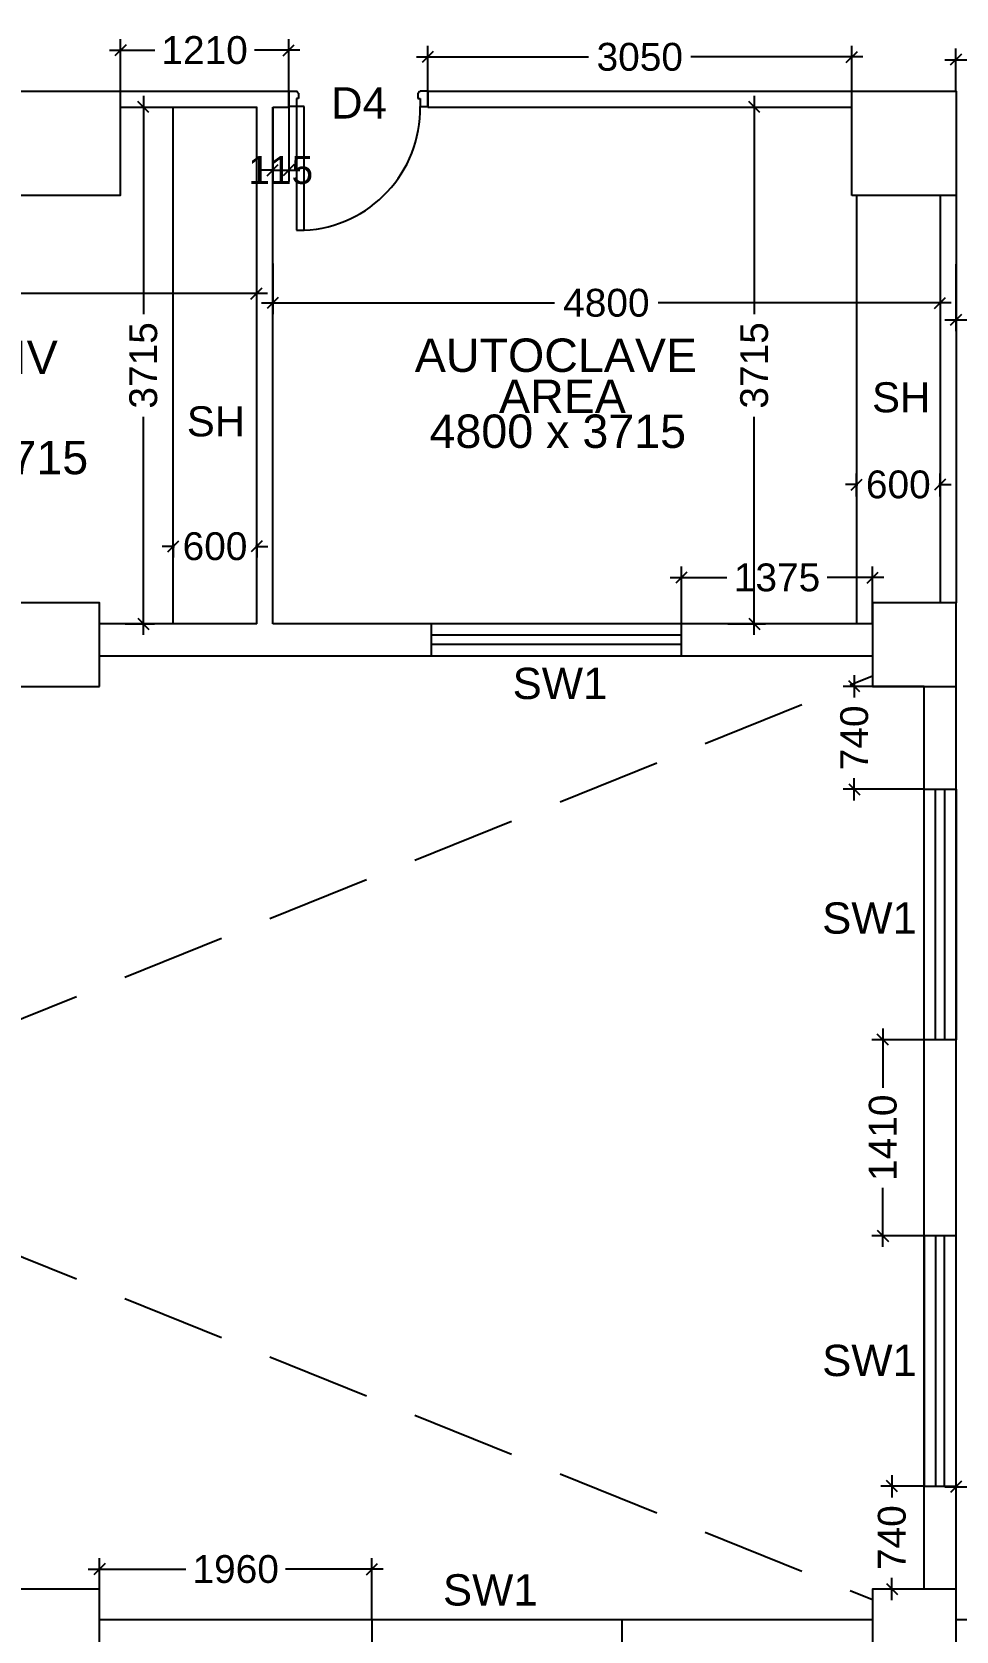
# Model space of a CAD drawing. Extents: x 7897917 to 8423973, y -6487334 to -6173396.
# Drawn here: x 8016150 to 8022797, y -6399491 to -6387995 of the extents above; entities that cross this region are included whole.
import ezdxf
from ezdxf.enums import TextEntityAlignment as Align

# ---------------------------------------------------------------- set-up
doc = ezdxf.new("R2010")
doc.units = 0
doc.header["$LTSCALE"] = 600
doc.header["$MEASUREMENT"] = 0
doc.header["$PDMODE"] = 35
doc.linetypes.add('HIDDEN2', pattern=[0.1875, 0.125, -0.0625])
doc.layers.get('0').update_dxf_attribs({"linetype": 'CONTINUOUS'})
doc.layers.get('Defpoints').update_dxf_attribs({"linetype": 'CONTINUOUS'})
for name, color, linetype in [('DOOR', 32, 'CONTINUOUS'), ('Duct', 8, 'CONTINUOUS'), ('joinery', 7, 'CONTINUOUS'), ('LA-column', 3, 'CONTINUOUS'), ('Room Dim', 1, 'CONTINUOUS'), ('Shleves', 7, 'CONTINUOUS'), ('TEXT', 6, 'CONTINUOUS'), ('Walls', 7, 'CONTINUOUS'), ('WIN', 151, 'CONTINUOUS'), ('Working Dim', 5, 'CONTINUOUS')]:
    doc.layers.add(name, color=color, linetype=linetype)
doc.styles.add('ari', font='arial.ttf')
doc.styles.add('ARIAL', font='arial.ttf')
doc.dimstyles.new('int. dim', dxfattribs={"dimtxt": 450, "dimasz": 80, "dimexe": 80, "dimexo": 0, "dimgap": 70, "dimtad": 0, "dimdec": 0, "dimzin": 12, "dimdsep": 46, "dimtxsty": 'ari', "dimblk": 'OBLIQUE', "dimcen": 2, "dimdle": 80, "dimclrd": 256, "dimclre": 256, "dimclrt": 6, "dimadec": 0, "dimazin": 0, "dimtfac": 1, "dimtdec": 0, "dimtix": 1, "dimtmove": 2, "dimatfit": 3, "dimfxl": 1, "dimtolj": 1, "dimtzin": 0, "dimlwd": -1, "dimlwe": -1, "dimarcsym": 0})

# ---------------------------------------------------------------- blocks, each defined once
blk = doc.blocks.new('1000')
at = {"layer": 'DOOR'}
for p, q in [((2.328084391934487e-10, -99.99999967759682), (2.328306436538696e-10, 0)), ((2.328306436538696e-10, 0), (49.71992076533829, -1.10400401631917e-14)), ((49.71992076533827, -99.99999967759683), (2.328084391934487e-10, -99.99999967759682)), ((49.71992076533829, -1.10400401631917e-14), (49.71992076533829, -2.24999999292196)), ((63.21992071937314, -49.49999981746079), (49.71992076533827, -49.49999981746079)), ((49.71992076533827, -49.49999981746079), (49.71992076533827, -99.99999967759683)), ((49.71992076533827, -99.99999967759683), (49.71992076533809, -900.5601550830567)), ((100.2199206248653, -99.99999967759685), (49.71992076533827, -99.99999967759683)), ((63.21992071937316, -13.49999995417894), (60.96992072703401, -13.49999995417894)), ((63.21992071937316, -13.49999995417894), (63.21992071937314, -49.49999981746079)), ((100.2199206248651, -900.5601550830567), (100.2199206248653, -99.99999967759685)), ((836.7800762170383, -13.49999995417912), (836.7800762170383, -49.49999981746096)), ((836.7800762170383, -13.49999995417912), (839.030076209384, -13.49999995417912)), ((836.7800762170383, -49.49999981746096), (850.2800761710797, -49.49999981746097)), ((850.2800761710797, -1.888001035889812e-13), (850.2800761710797, -2.249999992922137)), ((899.9999969361852, -1.998401437521729e-13), (850.2800761710797, -1.888001035889812e-13)), ((850.2800761710797, -49.49999981746097), (850.2800761710797, -99.999999677597)), ((850.2800761710797, -99.999999677597), (899.9999969361852, -99.99999967759702)), ((899.9999969361852, -99.99999967759702), (899.9999969361852, -1.998401437521729e-13)), ((49.71992076533809, -900.5601550830567), (100.2199206248651, -900.5601550830567))]:
    blk.add_line(p, q, dxfattribs=at)
for centre, major_axis, ratio, start_param, end_param in [((49.71992076533829, -13.49999995417894), (-7.954951261716515, 7.954951261716515), 0.9999999998470922, 3.926990817063694, 5.497787143705684), ((850.2800761710797, -13.49999995417912), (7.954951261716481, 7.954951261716479), 0.9999999998470964, 0.7853981634739, 2.356194490115893)]:
    blk.add_ellipse(centre, major_axis=major_axis, ratio=ratio, start_param=start_param, end_param=end_param, dxfattribs=at)
at = {"layer": 'DOOR', "color": 145}
blk.add_ellipse((64.31666899512551, -115.2687638765925), major_axis=(-519.7298879340298, 589.7901797845135), ratio=0.9999999999967074, start_param=2.464943287188103, end_param=4.009476144368086, dxfattribs=at)
blk = doc.blocks.new('A$C02430674')
at = {"layer": 'Shleves', "color": 10, "style": 'ARIAL'}
blk.add_text('SH', height=720, dxfattribs=at).set_placement((-753.260878290981, 321.6317667849362, -96.92390406273493))
blk = doc.blocks.new('_Oblique')
at = {"color": 0, "linetype": 'ByBlock', "lineweight": -2}
blk.add_line((-0.5, -0.5), (0.5, 0.5), dxfattribs=at)
blk = doc.blocks.new('*D804')
at = {"layer": 'Defpoints', "color": 0, "transparency": 16777216}
for p in [(8017881.365906048, -6389658.453418002, 3.420748758136935), (8022681.365904111, -6389658.453350768, 3.420748758427882), (8022681.365904111, -6389943.049778112)]:
    blk.add_point(p, dxfattribs=at)
at = {"layer": 'Working Dim', "transparency": 16777216}
for p, q in [((8017881.365906048, -6389658.453418002), (8017881.365906048, -6390023.049778112)), ((8022681.365904111, -6389658.453350768), (8022681.365904111, -6390023.049778112)), ((8017801.365906048, -6389943.049778112), (8019909.046669063, -6389943.049778112)), ((8022761.365904111, -6389943.049778112), (8020653.685141097, -6389943.049778112))]:
    blk.add_line(p, q, dxfattribs=at)
at = {"layer": 'Working Dim', "transparency": 16777216, "xscale": 80, "yscale": 80, "zscale": 80, "rotation": 180}
blk.add_blockref('_Oblique', (8017881.365906048, -6389943.049778112), dxfattribs=at)
at = {"layer": 'Working Dim', "transparency": 16777216, "xscale": 80, "yscale": 80, "zscale": 80}
blk.add_blockref('_Oblique', (8022681.365904111, -6389943.049778112), dxfattribs=at)
at = {"layer": 'Working Dim', "color": 6, "transparency": 16777216, "insert": (8020281.36590508, -6389943.049778112), "char_height": 200, "attachment_point": 5, "style": 'ari'}
blk.add_mtext('\\A1;4800', dxfattribs=at)
blk = doc.blocks.new('*D826')
at = {"layer": 'Defpoints', "color": 0, "transparency": 16777216}
for p in [(8028441.31431337, -6398454.423179989), (8022796.458352107, -6398895.313777369, 13.30150872900494), (8028441.31431337, -6398895.307144828, 13.30150872900494)]:
    blk.add_point(p, dxfattribs=at)
at = {"layer": 'Working Dim', "transparency": 16777216}
for p, q in [((8022796.458352107, -6398895.313777369), (8022796.458352107, -6398374.423179989)), ((8028441.31431337, -6398895.307144828), (8028441.31431337, -6398374.423179989)), ((8022716.458352107, -6398454.423179989), (8025249.500248155, -6398454.423179989)), ((8028521.31431337, -6398454.423179989), (8025988.272417322, -6398454.423179989))]:
    blk.add_line(p, q, dxfattribs=at)
at = {"layer": 'Working Dim', "transparency": 16777216, "xscale": 80, "yscale": 80, "zscale": 80, "rotation": 180}
blk.add_blockref('_Oblique', (8022796.458352107, -6398454.423179989), dxfattribs=at)
at = {"layer": 'Working Dim', "transparency": 16777216, "xscale": 80, "yscale": 80, "zscale": 80}
blk.add_blockref('_Oblique', (8028441.31431337, -6398454.423179989), dxfattribs=at)
at = {"layer": 'Working Dim', "color": 6, "transparency": 16777216, "insert": (8025618.886332738, -6398454.423179989), "char_height": 200, "attachment_point": 5, "style": 'ari'}
blk.add_mtext('\\A1;5645', dxfattribs=at)
blk = doc.blocks.new('*D831')
at = {"layer": 'Defpoints', "color": 0, "transparency": 16777216}
for p in [(8022795.365904175, -6389663.602073358, 3.420748758427882), (8025245.564934853, -6389663.602073358, 13.30150872900413), (8025245.564934853, -6390065.226776541)]:
    blk.add_point(p, dxfattribs=at)
at = {"layer": 'Working Dim', "transparency": 16777216}
for p, q in [((8022795.365904175, -6389663.602073358), (8022795.365904175, -6390145.226776541)), ((8025245.564934853, -6389663.602073358), (8025245.564934853, -6390145.226776541)), ((8022715.365904175, -6390065.226776541), (8023650.465419514, -6390065.226776541)), ((8025325.564934853, -6390065.226776541), (8024390.465419514, -6390065.226776541))]:
    blk.add_line(p, q, dxfattribs=at)
at = {"layer": 'Working Dim', "transparency": 16777216, "xscale": 80, "yscale": 80, "zscale": 80, "rotation": 180}
blk.add_blockref('_Oblique', (8022795.365904175, -6390065.226776541), dxfattribs=at)
at = {"layer": 'Working Dim', "transparency": 16777216, "xscale": 80, "yscale": 80, "zscale": 80}
blk.add_blockref('_Oblique', (8025245.564934853, -6390065.226776541), dxfattribs=at)
at = {"layer": 'Working Dim', "color": 6, "transparency": 16777216, "insert": (8024020.465419514, -6390065.226776541), "char_height": 200, "attachment_point": 5, "style": 'ari'}
blk.add_mtext('\\A1;2450', dxfattribs=at)
blk = doc.blocks.new('*D832')
at = {"layer": 'Defpoints', "color": 0, "transparency": 16777216}
for p in [(8021155.466122086, -6388534.622648929, 3.420748758427882), (8021155.340289582, -6392249.922654995, 3.420748758295746), (8021345.442028936, -6392249.922654995)]:
    blk.add_point(p, dxfattribs=at)
at = {"layer": 'Working Dim', "transparency": 16777216}
for p, q in [((8021155.466122086, -6388534.622648929), (8021425.442028936, -6388534.622648929)), ((8021345.442028936, -6388454.622648929), (8021345.442028936, -6390022.954780202)), ((8021345.442028936, -6392329.922654995), (8021345.442028936, -6390761.590523722)), ((8021155.340289582, -6392249.922654995), (8021425.442028936, -6392249.922654995))]:
    blk.add_line(p, q, dxfattribs=at)
at = {"layer": 'Working Dim', "transparency": 16777216, "xscale": 80, "yscale": 80, "zscale": 80}
for p, rotation in [((8021345.442028936, -6388534.622648929), 90), ((8021345.442028936, -6392249.922654995), 270)]:
    blk.add_blockref('_Oblique', p, dxfattribs=dict(at, rotation=rotation))
at = {"layer": 'Working Dim', "color": 6, "transparency": 16777216, "insert": (8021345.442028938, -6390392.272651961), "char_height": 200, "attachment_point": 5, "rotation": 90, "style": 'ari'}
blk.add_mtext('\\A1;3715', dxfattribs=at)
blk = doc.blocks.new('*D833')
at = {"layer": 'Defpoints', "color": 0, "transparency": 16777216}
for p in [(8013329.551858766, -6389541.484254818, 13.30150872900494), (8017764.365906048, -6389540.892455354, 3.420748758129776), (8017764.365906048, -6389875.229560045)]:
    blk.add_point(p, dxfattribs=at)
at = {"layer": 'Working Dim', "transparency": 16777216}
for p, q in [((8013329.551858766, -6389541.484254818), (8013329.551858766, -6389955.229560045)), ((8017764.365906048, -6389540.892455354), (8017764.365906048, -6389955.229560045)), ((8013249.551858766, -6389875.229560045), (8015173.548241206, -6389875.229560045)), ((8017844.365906048, -6389875.229560045), (8015920.369523607, -6389875.229560045))]:
    blk.add_line(p, q, dxfattribs=at)
at = {"layer": 'Working Dim', "transparency": 16777216, "xscale": 80, "yscale": 80, "zscale": 80, "rotation": 180}
blk.add_blockref('_Oblique', (8013329.551858766, -6389875.229560045), dxfattribs=at)
at = {"layer": 'Working Dim', "transparency": 16777216, "xscale": 80, "yscale": 80, "zscale": 80}
blk.add_blockref('_Oblique', (8017764.365906048, -6389875.229560045), dxfattribs=at)
at = {"layer": 'Working Dim', "color": 6, "transparency": 16777216, "insert": (8015546.958882406, -6389875.229560045), "char_height": 200, "attachment_point": 5, "style": 'ari'}
blk.add_mtext('\\A1;4435', dxfattribs=at)
blk = doc.blocks.new('*D834')
at = {"layer": 'Defpoints', "color": 0, "transparency": 16777216}
for p in [(8016819.235216468, -6388534.622648618, 0.947655935446821), (8016819.105167909, -6392249.779839617, 5.05695770193779), (8016951.484069374, -6392249.779839617)]:
    blk.add_point(p, dxfattribs=at)
at = {"layer": 'Working Dim', "transparency": 16777216}
for p, q in [((8016819.235216468, -6388534.622648618), (8017031.484069374, -6388534.622648618)), ((8016951.484069374, -6388454.622648618), (8016951.484069374, -6390022.883372358)), ((8016951.484069374, -6392329.779839617), (8016951.484069374, -6390761.519115877)), ((8016819.105167909, -6392249.779839617), (8017031.484069374, -6392249.779839617))]:
    blk.add_line(p, q, dxfattribs=at)
at = {"layer": 'Working Dim', "transparency": 16777216, "xscale": 80, "yscale": 80, "zscale": 80}
for p, rotation in [((8016951.484069374, -6388534.622648618), 90), ((8016951.484069374, -6392249.779839617), 270)]:
    blk.add_blockref('_Oblique', p, dxfattribs=dict(at, rotation=rotation))
at = {"layer": 'Working Dim', "color": 6, "transparency": 16777216, "insert": (8016951.484069376, -6390392.201244117), "char_height": 200, "attachment_point": 5, "rotation": 90, "style": 'ari'}
blk.add_mtext('\\A1;3715', dxfattribs=at)
blk = doc.blocks.new('*D853')
at = {"layer": 'Defpoints', "color": 0, "transparency": 16777216}
for p in [(8016786.312953941, -6388126.279333379), (8016786.312953941, -6388419.622648927, 3.420748758427882), (8017996.551847423, -6388419.622648924, 3.420748758427882)]:
    blk.add_point(p, dxfattribs=at)
at = {"layer": 'Working Dim', "transparency": 16777216}
for p, q in [((8016786.312953941, -6388419.622648927), (8016786.312953941, -6388046.279333379)), ((8017996.551847423, -6388419.622648924), (8017996.551847423, -6388046.279333379)), ((8016706.312953941, -6388126.279333379), (8017032.551090996, -6388126.279333379)), ((8018076.551847423, -6388126.279333379), (8017750.313710368, -6388126.279333379))]:
    blk.add_line(p, q, dxfattribs=at)
at = {"layer": 'Working Dim', "transparency": 16777216, "xscale": 80, "yscale": 80, "zscale": 80, "rotation": 180}
blk.add_blockref('_Oblique', (8016786.312953941, -6388126.279333379), dxfattribs=at)
at = {"layer": 'Working Dim', "transparency": 16777216, "xscale": 80, "yscale": 80, "zscale": 80}
blk.add_blockref('_Oblique', (8017996.551847423, -6388126.279333379), dxfattribs=at)
at = {"layer": 'Working Dim', "color": 6, "transparency": 16777216, "insert": (8017391.432400682, -6388126.279333379), "char_height": 200, "attachment_point": 5, "style": 'ari'}
blk.add_mtext('\\A1;1210', dxfattribs=at)
blk = doc.blocks.new('*D854')
at = {"layer": 'Defpoints', "color": 0, "transparency": 16777216}
for p in [(8022046.813735015, -6388174.797357452), (8018996.55186415, -6388419.622648924, 3.420748758427882), (8022046.813735015, -6388419.622648931, 3.420748758427882)]:
    blk.add_point(p, dxfattribs=at)
at = {"layer": 'Working Dim', "transparency": 16777216}
for p, q in [((8018996.55186415, -6388419.622648924), (8018996.55186415, -6388094.797357452)), ((8022046.813735015, -6388419.622648931), (8022046.813735015, -6388094.797357452)), ((8018916.55186415, -6388174.797357452), (8020153.456333007, -6388174.797357452)), ((8022126.813735015, -6388174.797357452), (8020889.909266158, -6388174.797357452))]:
    blk.add_line(p, q, dxfattribs=at)
at = {"layer": 'Working Dim', "transparency": 16777216, "xscale": 80, "yscale": 80, "zscale": 80, "rotation": 180}
blk.add_blockref('_Oblique', (8018996.55186415, -6388174.797357452), dxfattribs=at)
at = {"layer": 'Working Dim', "transparency": 16777216, "xscale": 80, "yscale": 80, "zscale": 80}
blk.add_blockref('_Oblique', (8022046.813735015, -6388174.797357452), dxfattribs=at)
at = {"layer": 'Working Dim', "color": 6, "transparency": 16777216, "insert": (8020521.682799582, -6388174.797357452), "char_height": 200, "attachment_point": 5, "style": 'ari'}
blk.add_mtext('\\A1;3050', dxfattribs=at)
blk = doc.blocks.new('*D855')
at = {"layer": 'Defpoints', "color": 0, "transparency": 16777216}
for p in [(8022794.81391134, -6388194.204313379), (8022794.81391134, -6388419.628854047, 3.420748760297162), (8024234.564934853, -6388419.628854046, 3.420748760297162)]:
    blk.add_point(p, dxfattribs=at)
at = {"layer": 'Working Dim', "transparency": 16777216}
for p, q in [((8022714.81391134, -6388194.204313379), (8023155.80811341, -6388194.204313379)), ((8022794.81391134, -6388419.628854047), (8022794.81391134, -6388114.204313379)), ((8024314.564934853, -6388194.204313379), (8023873.570732783, -6388194.204313379)), ((8024234.564934853, -6388419.628854046), (8024234.564934853, -6388114.204313379))]:
    blk.add_line(p, q, dxfattribs=at)
at = {"layer": 'Working Dim', "transparency": 16777216, "xscale": 80, "yscale": 80, "zscale": 80, "rotation": 180}
blk.add_blockref('_Oblique', (8022794.81391134, -6388194.204313379), dxfattribs=at)
at = {"layer": 'Working Dim', "transparency": 16777216, "xscale": 80, "yscale": 80, "zscale": 80}
blk.add_blockref('_Oblique', (8024234.564934853, -6388194.204313379), dxfattribs=at)
at = {"layer": 'Working Dim', "color": 6, "transparency": 16777216, "insert": (8023514.689423096, -6388194.204313379), "char_height": 200, "attachment_point": 5, "style": 'ari'}
blk.add_mtext('\\A1;1440', dxfattribs=at)
blk = doc.blocks.new('*D1061')
at = {"layer": 'Defpoints', "color": 0, "transparency": 16777216}
for p in [(8022681.365927604, -6391248.924043272), (8022081.365927603, -6391335.63576057), (8022681.365927604, -6391335.635752165)]:
    blk.add_point(p, dxfattribs=at)
at = {"layer": 'Working Dim', "transparency": 16777216}
for p, q in [((8022081.365927603, -6391335.63576057), (8022081.365927603, -6391168.924043272)), ((8022681.365927604, -6391335.635752165), (8022681.365927604, -6391168.924043272)), ((8022081.365927603, -6391248.924043272), (8022001.365927603, -6391248.924043272)), ((8022081.365927603, -6391248.924043272), (8022090.21995216, -6391248.924043272)), ((8022681.365927604, -6391248.924043272), (8022672.511903047, -6391248.924043272)), ((8022681.365927604, -6391248.924043272), (8022761.365927604, -6391248.924043272))]:
    blk.add_line(p, q, dxfattribs=at)
at = {"layer": 'Working Dim', "transparency": 16777216, "xscale": 80, "yscale": 80, "zscale": 80}
blk.add_blockref('_Oblique', (8022081.365927603, -6391248.924043272), dxfattribs=at)
at = {"layer": 'Working Dim', "transparency": 16777216, "xscale": 80, "yscale": 80, "zscale": 80, "rotation": 180}
blk.add_blockref('_Oblique', (8022681.365927604, -6391248.924043272), dxfattribs=at)
at = {"layer": 'Working Dim', "color": 6, "transparency": 16777216, "insert": (8022381.365927603, -6391248.924043272), "char_height": 200, "attachment_point": 5, "style": 'ari'}
blk.add_mtext('\\A1;600', dxfattribs=at)
blk = doc.blocks.new('*D1062')
at = {"layer": 'Defpoints', "color": 0, "transparency": 16777216}
for p in [(8017881.365906048, -6388535.020856811), (8017996.551858994, -6388535.020858041), (8017996.551858994, -6388988.892652673)]:
    blk.add_point(p, dxfattribs=at)
at = {"layer": 'Working Dim', "transparency": 16777216}
for p, q in [((8017881.365906048, -6388535.020856811), (8017881.365906048, -6389068.892652673)), ((8017996.551858994, -6388535.020858041), (8017996.551858994, -6389068.892652673)), ((8017881.365906048, -6388988.892652673), (8017801.365906048, -6388988.892652673)), ((8017881.365906048, -6388988.892652673), (8017996.551858994, -6388988.892652673)), ((8017996.551858994, -6388988.892652673), (8018076.551858994, -6388988.892652673))]:
    blk.add_line(p, q, dxfattribs=at)
at = {"layer": 'Working Dim', "transparency": 16777216, "xscale": 80, "yscale": 80, "zscale": 80}
blk.add_blockref('_Oblique', (8017881.365906048, -6388988.892652673), dxfattribs=at)
at = {"layer": 'Working Dim', "transparency": 16777216, "xscale": 80, "yscale": 80, "zscale": 80, "rotation": 180}
blk.add_blockref('_Oblique', (8017996.551858994, -6388988.892652673), dxfattribs=at)
at = {"layer": 'Working Dim', "color": 6, "transparency": 16777216, "insert": (8017938.958882521, -6388988.892652673), "char_height": 200, "attachment_point": 5, "style": 'ari'}
blk.add_mtext('\\A1;115', dxfattribs=at)
blk = doc.blocks.new('*D1068')
at = {"layer": 'Defpoints', "color": 0, "transparency": 16777216}
for p in [(8018595.211442233, -6399046.636605896), (8016635.04402065, -6399409.858664373), (8018595.211442233, -6399409.654563068)]:
    blk.add_point(p, dxfattribs=at)
at = {"layer": 'Working Dim', "transparency": 16777216}
for p, q in [((8016635.04402065, -6399409.858664373), (8016635.04402065, -6398966.636605896)), ((8018595.211442233, -6399409.654563068), (8018595.211442233, -6398966.636605896)), ((8016555.04402065, -6399046.636605896), (8017256.246421755, -6399046.636605896)), ((8018675.211442233, -6399046.636605896), (8017974.009041128, -6399046.636605896))]:
    blk.add_line(p, q, dxfattribs=at)
at = {"layer": 'Working Dim', "transparency": 16777216, "xscale": 80, "yscale": 80, "zscale": 80, "rotation": 180}
blk.add_blockref('_Oblique', (8016635.04402065, -6399046.636605896), dxfattribs=at)
at = {"layer": 'Working Dim', "transparency": 16777216, "xscale": 80, "yscale": 80, "zscale": 80}
blk.add_blockref('_Oblique', (8018595.211442233, -6399046.636605896), dxfattribs=at)
at = {"layer": 'Working Dim', "color": 6, "transparency": 16777216, "insert": (8017615.127731442, -6399046.636605896), "char_height": 200, "attachment_point": 5, "style": 'ari'}
blk.add_mtext('\\A1;1960', dxfattribs=at)
blk = doc.blocks.new('*D1069')
at = {"layer": 'Defpoints', "color": 0, "transparency": 16777216}
for p in [(8022335.392105026, -6398449.825367665), (8022566.458129528, -6398449.825367665), (8022566.458361338, -6399189.67600212)]:
    blk.add_point(p, dxfattribs=at)
at = {"layer": 'Working Dim', "transparency": 16777216}
for p, q in [((8022335.392105026, -6398369.825367665), (8022335.392105026, -6398529.96896593)), ((8022566.458129528, -6398449.825367665), (8022255.392105026, -6398449.825367665)), ((8022335.392105026, -6399269.67600212), (8022335.392105026, -6399109.532403856)), ((8022566.458361338, -6399189.67600212), (8022255.392105026, -6399189.67600212))]:
    blk.add_line(p, q, dxfattribs=at)
at = {"layer": 'Working Dim', "transparency": 16777216, "xscale": 80, "yscale": 80, "zscale": 80}
for p, rotation in [((8022335.392105026, -6398449.825367665), 90), ((8022335.392105026, -6399189.67600212), 270)]:
    blk.add_blockref('_Oblique', p, dxfattribs=dict(at, rotation=rotation))
at = {"layer": 'Working Dim', "color": 6, "transparency": 16777216, "insert": (8022335.392105028, -6398819.750684892), "char_height": 200, "attachment_point": 5, "rotation": 90, "style": 'ari'}
blk.add_mtext('\\A1;740', dxfattribs=at)
blk = doc.blocks.new('*D1070')
at = {"layer": 'Defpoints', "color": 0, "transparency": 16777216}
for p in [(8022270.369379087, -6395239.825341573), (8022566.458129528, -6395239.825341573), (8022566.458361338, -6396649.825367665)]:
    blk.add_point(p, dxfattribs=at)
at = {"layer": 'Working Dim', "transparency": 16777216}
for p, q in [((8022270.369379087, -6395159.825341573), (8022270.369379087, -6395585.944044933)), ((8022566.458129528, -6395239.825341573), (8022190.369379087, -6395239.825341573)), ((8022270.369379087, -6396729.825367665), (8022270.369379087, -6396303.706664305)), ((8022566.458361338, -6396649.825367665), (8022190.369379087, -6396649.825367665))]:
    blk.add_line(p, q, dxfattribs=at)
at = {"layer": 'Working Dim', "transparency": 16777216, "xscale": 80, "yscale": 80, "zscale": 80}
for p, rotation in [((8022270.369379087, -6395239.825341573), 90), ((8022270.369379087, -6396649.825367665), 270)]:
    blk.add_blockref('_Oblique', p, dxfattribs=dict(at, rotation=rotation))
at = {"layer": 'Working Dim', "color": 6, "transparency": 16777216, "insert": (8022270.369379089, -6395944.825354618), "char_height": 200, "attachment_point": 5, "rotation": 90, "style": 'ari'}
blk.add_mtext('\\A1;1410', dxfattribs=at)
blk = doc.blocks.new('*D1071')
at = {"layer": 'Defpoints', "color": 0, "transparency": 16777216}
for p in [(8022566.458361338, -6392699.747670457), (8022064.954495987, -6393439.825341573), (8022566.458129528, -6393439.825341573)]:
    blk.add_point(p, dxfattribs=at)
at = {"layer": 'Working Dim', "transparency": 16777216}
for p, q in [((8022064.954495987, -6392619.747670457), (8022064.954495987, -6392780.004787052)), ((8022566.458361338, -6392699.747670457), (8021984.954495987, -6392699.747670457)), ((8022064.954495987, -6393519.825341573), (8022064.954495987, -6393359.568224978)), ((8022566.458129528, -6393439.825341573), (8021984.954495987, -6393439.825341573))]:
    blk.add_line(p, q, dxfattribs=at)
at = {"layer": 'Working Dim', "transparency": 16777216, "xscale": 80, "yscale": 80, "zscale": 80}
for p, rotation in [((8022064.954495987, -6392699.747670457), 90), ((8022064.954495987, -6393439.825341573), 270)]:
    blk.add_blockref('_Oblique', p, dxfattribs=dict(at, rotation=rotation))
at = {"layer": 'Working Dim', "color": 6, "transparency": 16777216, "insert": (8022064.954495989, -6393069.786506014), "char_height": 200, "attachment_point": 5, "rotation": 90, "style": 'ari'}
blk.add_mtext('\\A1;740', dxfattribs=at)
blk = doc.blocks.new('*D1078')
at = {"layer": 'Defpoints', "color": 0, "transparency": 16777216}
for p in [(8020821.182906627, -6391917.528180817), (8020821.182906627, -6392249.701284456), (8022196.544800737, -6392249.701284456)]:
    blk.add_point(p, dxfattribs=at)
at = {"layer": 'Working Dim', "transparency": 16777216}
for p, q in [((8020821.182906627, -6392249.701284456), (8020821.182906627, -6391837.528180817)), ((8022196.544800737, -6392249.701284456), (8022196.544800737, -6391837.528180817)), ((8020741.182906627, -6391917.528180817), (8021148.891138812, -6391917.528180817)), ((8022276.544800737, -6391917.528180817), (8021868.836568552, -6391917.528180817))]:
    blk.add_line(p, q, dxfattribs=at)
at = {"layer": 'Working Dim', "transparency": 16777216, "xscale": 80, "yscale": 80, "zscale": 80, "rotation": 180}
blk.add_blockref('_Oblique', (8020821.182906627, -6391917.528180817), dxfattribs=at)
at = {"layer": 'Working Dim', "transparency": 16777216, "xscale": 80, "yscale": 80, "zscale": 80}
blk.add_blockref('_Oblique', (8022196.544800737, -6391917.528180817), dxfattribs=at)
at = {"layer": 'Working Dim', "color": 6, "transparency": 16777216, "insert": (8021508.863853682, -6391917.528180817), "char_height": 200, "attachment_point": 5, "style": 'ari'}
blk.add_mtext('\\A1;1375', dxfattribs=at)
blk = doc.blocks.new('*D2457')
at = {"layer": 'Defpoints', "color": 0, "transparency": 16777216}
for p in [(8017166.365906048, -6391674.116449974), (8017766.365906046, -6391674.116449973), (8017766.365906046, -6391693.178218246)]:
    blk.add_point(p, dxfattribs=at)
at = {"layer": 'Working Dim', "transparency": 16777216}
for p, q in [((8017166.365906048, -6391693.178218246), (8017086.365906048, -6391693.178218246)), ((8017166.365906048, -6391674.116449974), (8017166.365906048, -6391773.178218246)), ((8017166.365906048, -6391693.178218246), (8017175.219930603, -6391693.178218246)), ((8017766.365906046, -6391693.178218246), (8017757.51188149, -6391693.178218246)), ((8017766.365906046, -6391674.116449973), (8017766.365906046, -6391773.178218246)), ((8017766.365906046, -6391693.178218246), (8017846.365906046, -6391693.178218246))]:
    blk.add_line(p, q, dxfattribs=at)
at = {"layer": 'Working Dim', "transparency": 16777216, "xscale": 80, "yscale": 80, "zscale": 80}
blk.add_blockref('_Oblique', (8017166.365906048, -6391693.178218246), dxfattribs=at)
at = {"layer": 'Working Dim', "transparency": 16777216, "xscale": 80, "yscale": 80, "zscale": 80, "rotation": 180}
blk.add_blockref('_Oblique', (8017766.365906046, -6391693.178218246), dxfattribs=at)
at = {"layer": 'Working Dim', "color": 6, "transparency": 16777216, "insert": (8017466.365906047, -6391693.178218246), "char_height": 200, "attachment_point": 5, "style": 'ari'}
blk.add_mtext('\\A1;600', dxfattribs=at)

msp = doc.modelspace()

# ---------------------------------------------------------------- linework, layer by layer
at = {"layer": 'Duct', "color": 8, "linetype": 'HIDDEN2', "ltscale": 10}
for p, q in [((8005336.862027082, -6392479.813062298), (8022196.636036365, -6399265.435088507)), ((8005336.862027082, -6399409.778822055), (8022196.544800737, -6392624.193923239)), ((8005336.862019225, -6399409.779234974), (8022196.544800737, -6392624.194332995))]:
    msp.add_line(p, q, dxfattribs=at)
at = {"layer": 'LA-column', "color": 2}
for points, elevation in [([(8016034.872322808, -6389169.730404664), (8016034.872322808, -6388419.730404664), (8016784.872322808, -6388419.730404664), (8016784.872322808, -6389169.730404664)], 3.42074875842809), ([(8022046.373103882, -6389169.730404664), (8022046.373103882, -6388419.730404664), (8022796.373103882, -6388419.730404664), (8022796.373103882, -6389169.730404664)], 3.42074875842809), ([(8016634.872322801, -6392699.675927427), (8016634.872322801, -6392099.675927427), (8016034.872322801, -6392099.675927427), (8016034.872322801, -6392699.675927427)], 2.389699450282933), ([(8022796.373102891, -6392699.675927427), (8022796.373102891, -6392099.675927427), (8022196.373102891, -6392099.675927427), (8022196.373102891, -6392699.675927427)], 2.389699450282933), ([(8016634.872322804, -6399789.67600212), (8016634.872322804, -6399189.67600212), (8016034.872322804, -6399189.67600212), (8016034.872322804, -6399789.67600212)], -3.759987796154746), ([(8022796.373102899, -6399789.67600212), (8022796.373102899, -6399189.67600212), (8022196.373102899, -6399189.67600212), (8022196.373102899, -6399789.67600212)], 1.031049310005983)]:
    msp.add_lwpolyline(points, close=True, dxfattribs=dict(at, elevation=elevation))
at = {"layer": 'Walls', "linetype": 'Continuous'}
for p, q in [((8016786.312953941, -6388419.622648927), (8017996.551847423, -6388419.622648924)), ((8017996.551847423, -6388419.622648927), (8017996.551858994, -6388535.020858037)), ((8018996.55186415, -6388419.622648924), (8022046.813735015, -6388419.622648931)), ((8018996.55186415, -6388419.622648927), (8018996.551858994, -6388535.020858037)), ((8016786.312953941, -6388534.622648927), (8017766.365906044, -6388534.622647693)), ((8017166.365906048, -6392249.80737385), (8017166.365906044, -6388534.368230164)), ((8017766.365906048, -6392249.807373849), (8017766.365906044, -6388534.368230163)), ((8017881.365906048, -6392249.811769633), (8017881.365906048, -6388534.766439277)), ((8017881.365906048, -6388535.020856811), (8017996.551858994, -6388535.020858041)), ((8018996.55186415, -6388534.622648924), (8022046.813735015, -6388534.622648931)), ((8022081.365897265, -6389169.722168121), (8022081.365940406, -6392249.701284456)), ((8022681.365897265, -6389169.722159717), (8022681.365938305, -6392099.608334187)), ((8022796.365897258, -6389169.722159719), (8022796.365938297, -6392099.608334177)), ((8017766.365906048, -6392249.701284456), (8016635.044020646, -6392249.701284456)), ((8022196.544800737, -6392249.701284456), (8017881.365906049, -6392249.701284457)), ((8016635.044020646, -6392479.778839691), (8022196.544800737, -6392479.778839691)), ((8022566.458361338, -6399189.747745147), (8022566.458361338, -6392699.747670457)), ((8022796.458352107, -6399189.747745147), (8022796.458352107, -6392699.747670457)), ((8022196.373102899, -6399409.526503053), (8016634.872322804, -6399409.526503053)), ((8027923.877495646, -6399409.59643358), (8022796.373102899, -6399409.596433574))]:
    msp.add_line(p, q, dxfattribs=at)
at = {"layer": 'WIN', "linetype": 'Continuous'}
for points in [[(8019021.182906627, -6392479.89329146), (8020821.182906627, -6392479.89329146), (8020821.182906627, -6392249.89305965), (8019021.182906627, -6392249.89305965)], [(8019021.182906627, -6392397.109830776), (8020821.182906627, -6392397.109830776), (8020821.182906627, -6392332.676520335), (8019021.182906627, -6392332.676520335)], [(8022566.458129528, -6395239.825341573), (8022566.458129528, -6393439.825341573), (8022796.458361338, -6393439.825341573), (8022796.458361338, -6395239.825341573)], [(8022566.458129528, -6395239.825341573), (8022566.458129528, -6393439.825341573), (8022796.458361338, -6393439.825341573), (8022796.458361338, -6395239.825341573)], [(8022649.241590212, -6395239.825341573), (8022649.241590212, -6393439.825341573), (8022713.674900654, -6393439.825341573), (8022713.674900654, -6395239.825341573)], [(8022649.241590212, -6395239.825341573), (8022649.241590212, -6393439.825341573), (8022713.674900654, -6393439.825341573), (8022713.674900654, -6395239.825341573)], [(8022566.458129528, -6396649.825367665), (8022566.458129528, -6398449.825367665), (8022796.458361338, -6398449.825367665), (8022796.458361338, -6396649.825367665)], [(8022566.458129528, -6396649.825367665), (8022566.458129528, -6398449.825367665), (8022796.458361338, -6398449.825367665), (8022796.458361338, -6396649.825367665)], [(8022649.241590212, -6396649.825367665), (8022649.241590212, -6398449.825367665), (8022713.674900654, -6398449.825367665), (8022713.674900654, -6396649.825367665)], [(8022649.241590212, -6396649.825367665), (8022649.241590212, -6398449.825367665), (8022713.674900654, -6398449.825367665), (8022713.674900654, -6396649.825367665)], [(8020395.211442233, -6399409.540754793), (8018595.211442233, -6399409.540754793), (8018595.211442233, -6399639.540986603), (8020395.211442233, -6399639.540986603)]]:
    msp.add_lwpolyline(points, close=True, dxfattribs=at)

# ---------------------------------------------------------------- block references
at = {"layer": 'DOOR', "linetype": 'Continuous', "xscale": 1.111111115664273, "yscale": 1.111111115664273, "zscale": 1.111111115664273, "rotation": 1.325483580373984e-05}
msp.add_blockref('1000', (8017996.551847423, -6388419.368475434), dxfattribs=at)
at = {"layer": 'Shleves', "color": 10, "xscale": 0.3000000044703484, "yscale": 0.3000000044703484, "zscale": 0.3000000044703484}
for p in [(8022418.350359997, -6390825.781926743), (8017489.616960162, -6390998.727044857)]:
    msp.add_blockref('A$C02430674', p, dxfattribs=at)

# ---------------------------------------------------------------- texts
at = {"layer": 'joinery', "style": 'ari'}
msp.add_text('D4', height=225, dxfattribs=at).set_placement((8018301.166816189, -6388617.258923743, 4.339827654433071))
for p in [(8019947.644624545, -6392790.891137389), (8022174.133403546, -6394477.684014055), (8022174.133403546, -6397658.163466906), (8019446.55033957, -6399307.817369468)]:
    msp.add_text('SW1', height=225, dxfattribs=at).set_placement(p, align=Align.CENTER)
at = {"layer": 'Room Dim', "style": 'ARIAL'}
for s, p in [('4800 x 3715', (8019931.846107255, -6390985.361049222)), ('4435 x 3715', (8015631.374524961, -6391174.559720984))]:
    msp.add_text(s, height=240, dxfattribs=at).set_placement(p, align=Align.CENTER)
at = {"layer": 'TEXT', "color": 7, "style": 'ARIAL'}
for s, p in [('CLASS IV ', (8015627.280982914, -6390454.449387546)), ('AUTOCLAVE ', (8019965.248233004, -6390438.877071811)), ('AREA', (8019965.248233004, -6390733.999575693))]:
    msp.add_text(s, height=240, dxfattribs=at).set_placement(p, align=Align.CENTER)

# ---------------------------------------------------------------- dimensions: what is measured, and where the dimension line sits
at = {"layer": 'Working Dim'}
for base, p1, p2, override, picture, middle in [((8016786.312953941, -6388126.279333379), (8017996.551847423, -6388419.622648924, 3.420748758427882), (8016786.312953941, -6388419.622648927, 3.420748758427882), {"dimtxt": 200}, '*D853', (8017391.432400682, -6388126.279333379)), ((8022046.813735015, -6388174.797357452), (8018996.55186415, -6388419.622648924, 3.420748758427882), (8022046.813735015, -6388419.622648931, 3.420748758427882), {"dimtxt": 200}, '*D854', (8020521.682799582, -6388174.797357452)), ((8022794.81391134, -6388194.204313379), (8024234.564934853, -6388419.628854046, 3.420748760297162), (8022794.81391134, -6388419.628854047, 3.420748760297162), {"dimtxt": 200}, '*D855', (8023514.689423096, -6388194.204313379)), ((8017996.551858994, -6388988.892652673), (8017881.365906048, -6388535.020856811), (8017996.551858994, -6388535.020858041), {"dimtxt": 200, "dimarcsym": 1}, '*D1062', (8017938.958882521, -6388988.892652673)), ((8017764.365906048, -6389875.229560045), (8013329.551858766, -6389541.484254818, 13.30150872900494), (8017764.365906048, -6389540.892455354, 3.420748758129776), {"dimtxt": 200}, '*D833', (8015546.958882406, -6389875.229560045)), ((8022681.365904111, -6389943.049778112), (8017881.365906048, -6389658.453418002, 3.420748758136935), (8022681.365904111, -6389658.453350768, 3.420748758427882), {"dimtxt": 200}, '*D804', (8020281.36590508, -6389943.049778112)), ((8025245.564934853, -6390065.226776541), (8022795.365904175, -6389663.602073358, 3.420748758427882), (8025245.564934853, -6389663.602073358, 13.30150872900413), {"dimtxt": 200}, '*D831', (8024020.465419514, -6390065.226776541)), ((8022681.365927604, -6391248.924043272), (8022081.365927603, -6391335.63576057), (8022681.365927604, -6391335.635752165), {"dimtxt": 200, "dimarcsym": 1}, '*D1061', (8022381.365927603, -6391248.924043272)), ((8017766.365906046, -6391693.178218246), (8017166.365906048, -6391674.116449974), (8017766.365906046, -6391674.116449973), {"dimtxt": 200, "dimarcsym": 1}, '*D2457', (8017466.365906047, -6391693.178218246)), ((8020821.182906627, -6391917.528180817), (8022196.544800737, -6392249.701284456), (8020821.182906627, -6392249.701284456), {"dimtxt": 200, "dimarcsym": 1}, '*D1078', (8021508.863853682, -6391917.528180817)), ((8028441.31431337, -6398454.423179989), (8022796.458352107, -6398895.313777369, 13.30150872900494), (8028441.31431337, -6398895.307144828, 13.30150872900494), {"dimtxt": 200}, '*D826', (8025618.886332738, -6398454.423179989)), ((8018595.211442233, -6399046.636605896), (8016635.04402065, -6399409.858664373), (8018595.211442233, -6399409.654563068), {"dimtxt": 200, "dimarcsym": 1}, '*D1068', (8017615.127731442, -6399046.636605896))]:
    dim = msp.add_linear_dim(base=base, p1=p1, p2=p2, dimstyle='int. dim', override=override, dxfattribs=at)
    dim.commit()
    dim.dimension.update_dxf_attribs({"geometry": picture, "text_midpoint": middle})
for base, p1, p2, angle, override, picture, middle in [((8016951.484069374, -6392249.779839617), (8016819.235216468, -6388534.622648618, 0.947655935446821), (8016819.105167909, -6392249.779839617, 5.05695770193779), 270, {"dimtxt": 200}, '*D834', (8016951.484069376, -6390392.201244117)), ((8021345.442028936, -6392249.922654995), (8021155.466122086, -6388534.622648929, 3.420748758427882), (8021155.340289582, -6392249.922654995, 3.420748758295746), 270, {"dimtxt": 200}, '*D832', (8021345.442028938, -6390392.272651961)), ((8022064.954495987, -6393439.825341573), (8022566.458361338, -6392699.747670457), (8022566.458129528, -6393439.825341573), 90, {"dimtxt": 200, "dimarcsym": 1}, '*D1071', (8022064.954495989, -6393069.786506014)), ((8022270.369379087, -6395239.825341573), (8022566.458361338, -6396649.825367665), (8022566.458129528, -6395239.825341573), 90, {"dimtxt": 200, "dimarcsym": 1}, '*D1070', (8022270.369379089, -6395944.825354618)), ((8022335.392105026, -6398449.825367665), (8022566.458361338, -6399189.67600212), (8022566.458129528, -6398449.825367665), 90, {"dimtxt": 200, "dimarcsym": 1}, '*D1069', (8022335.392105028, -6398819.750684892))]:
    dim = msp.add_linear_dim(base=base, p1=p1, p2=p2, angle=angle, dimstyle='int. dim', override=override, dxfattribs=at)
    dim.commit()
    dim.dimension.update_dxf_attribs({"geometry": picture, "text_midpoint": middle})

doc.saveas('drawing.dxf')
